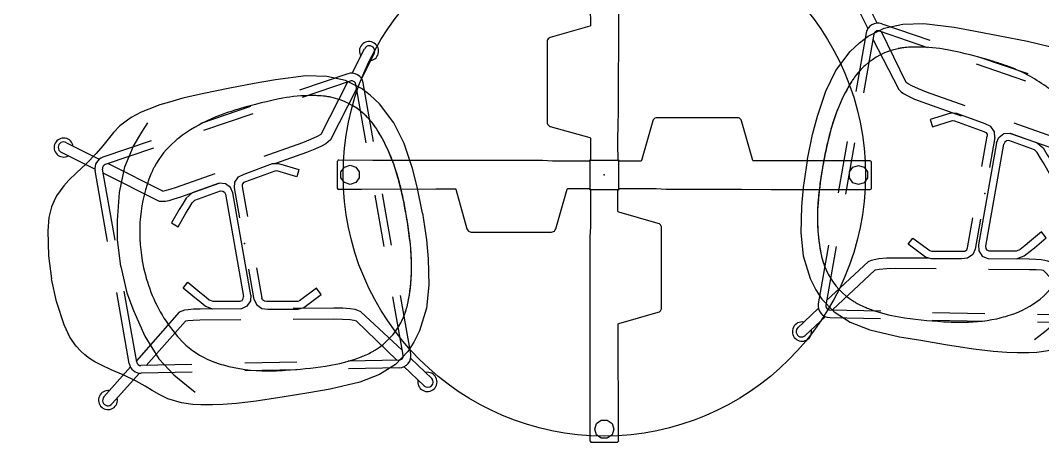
# Model space of a CAD drawing. Header units: inches. Extents: x 0 to 1034, y 3 to 471.
# Drawn here: x 258.1 to 316.8, y 187.2 to 212 of the extents above; entities that cross this region are included whole.
import ezdxf

# ---------------------------------------------------------------- set-up
doc = ezdxf.new("R2010")
doc.units = ezdxf.units.IN
doc.header["$MEASUREMENT"] = 0
doc.layers.add('SEAT', color=5, linetype='Continuous')
doc.layers.add('TABLE', color=6, linetype='Continuous')

# ---------------------------------------------------------------- blocks, each defined once
blk = doc.blocks.new('udt3cs_30wx_0p')
at = {"layer": 'TABLE'}
for p, q in [((-0.761, 15.352), (-0.836, 15.277)), ((-0.836, 15.277), (-0.814, 15.255)), ((0.719, 15.352), (-0.761, 15.352)), ((0.764, 15.352), (0.719, 15.352)), ((0.771, 15.345), (0.764, 15.352)), ((0.813, 15.302), (0.771, 15.345)), ((0.836, 15.277), (0.813, 15.302)), ((0.837, 15.256), (0.836, 15.277)), ((-0.814, 15.255), (-0.813, 13.945)), ((0.834, 13.292), (0.837, 15.256)), ((-0.813, 13.945), (-0.805, 9.67)), ((0.828, 9.576), (0.834, 13.292)), ((-0.805, 9.67), (-0.802, 8.554)), ((0.827, 7.878), (0.828, 9.576)), ((-0.829, 8.535), (-3.102, 7.89)), ((-0.802, 8.554), (-0.829, 8.535)), ((-3.278, 7.702), (-3.284, 7.649)), ((-3.284, 7.649), (-3.284, 3.141)), ((-3.255, 7.766), (-3.278, 7.702)), ((-3.227, 7.808), (-3.255, 7.766)), ((-3.163, 7.863), (-3.227, 7.808)), ((-3.102, 7.89), (-3.163, 7.863)), ((0.824, 5.082), (0.827, 7.878)), ((0.821, 3.55), (0.824, 5.082)), ((0.787, 2.978), (0.821, 3.55)), ((-3.284, 3.141), (-3.284, 3.027)), ((-3.284, 3.027), (-3.278, 2.975)), ((-3.278, 2.975), (-3.255, 2.91)), ((0.786, 1.928), (0.787, 2.978)), ((2.786, 3.101), (2.14, 0.828)), ((2.813, 3.163), (2.786, 3.101)), ((2.868, 3.226), (2.813, 3.163)), ((2.91, 3.254), (2.868, 3.226)), ((2.974, 3.277), (2.91, 3.254)), ((3.026, 3.283), (2.974, 3.277)), ((3.14, 3.283), (3.026, 3.283)), ((7.649, 3.283), (3.14, 3.283)), ((7.701, 3.277), (7.649, 3.283)), ((7.765, 3.254), (7.701, 3.277)), ((7.807, 3.226), (7.765, 3.254)), ((7.862, 3.163), (7.807, 3.226)), ((7.889, 3.101), (7.862, 3.163)), ((8.535, 0.828), (7.889, 3.101)), ((-3.255, 2.91), (-3.227, 2.869)), ((-3.227, 2.869), (-3.163, 2.813)), ((-3.163, 2.813), (-3.102, 2.787)), ((-3.102, 2.787), (-0.829, 2.141)), ((-0.829, 2.141), (-0.795, 2.116)), ((-0.795, 2.116), (-0.786, 2.087)), ((-0.786, 2.087), (-0.787, 1.074)), ((0.786, 1.551), (0.786, 1.928)), ((0.786, 1.406), (0.786, 1.551)), ((0.788, 1.221), (0.786, 1.406)), ((0.788, 0.852), (0.788, 1.221)), ((-15.346, 0.772), (-15.353, 0.765)), ((-15.353, 0.765), (-15.353, 0.72)), ((-15.353, 0.72), (-15.353, -0.76)), ((-15.303, 0.813), (-15.346, 0.772)), ((-15.278, 0.837), (-15.303, 0.813)), ((-15.256, 0.838), (-15.278, 0.837)), ((-13.293, 0.835), (-15.256, 0.838)), ((-9.576, 0.829), (-13.293, 0.835)), ((-7.879, 0.828), (-9.576, 0.829)), ((-5.083, 0.824), (-7.879, 0.828)), ((-3.55, 0.822), (-5.083, 0.824)), ((-2.979, 0.787), (-3.55, 0.822)), ((-1.928, 0.787), (-2.979, 0.787)), ((-1.552, 0.786), (-1.928, 0.787)), ((-1.406, 0.786), (-1.552, 0.786)), ((-1.222, 0.789), (-1.406, 0.786)), ((-0.853, 0.789), (-1.222, 0.789)), ((-0.822, 0.851), (-0.853, 0.82)), ((-0.853, 0.82), (-0.853, 0.789)), ((-0.788, 0.851), (-0.822, 0.851)), ((-0.787, 1.074), (-0.788, 0.851)), ((0.819, 0.853), (0.788, 0.852)), ((0.85, 0.821), (0.819, 0.853)), ((0.85, 0.787), (0.85, 0.821)), ((1.073, 0.786), (0.85, 0.787)), ((2.086, 0.785), (1.073, 0.786)), ((2.116, 0.794), (2.086, 0.785)), ((2.14, 0.828), (2.116, 0.794)), ((8.553, 0.801), (8.535, 0.828)), ((9.67, 0.804), (8.553, 0.801)), ((13.944, 0.812), (9.67, 0.804)), ((15.255, 0.813), (13.944, 0.812)), ((15.277, 0.835), (15.255, 0.813)), ((15.352, 0.76), (15.277, 0.835)), ((15.352, -0.72), (15.352, 0.76)), ((-15.353, -0.76), (-15.278, -0.835)), ((-15.278, -0.835), (-15.256, -0.813)), ((-15.256, -0.813), (-13.945, -0.812)), ((-13.945, -0.812), (-9.671, -0.804)), ((-9.671, -0.804), (-8.554, -0.801)), ((-8.554, -0.801), (-8.536, -0.828)), ((-8.536, -0.828), (-7.891, -3.101)), ((-2.787, -3.101), (-2.142, -0.828)), ((-2.142, -0.828), (-2.117, -0.794)), ((-2.117, -0.794), (-2.088, -0.785)), ((-2.088, -0.785), (-1.075, -0.786)), ((-1.075, -0.786), (-0.852, -0.787)), ((-0.852, -0.787), (-0.852, -0.821)), ((-0.852, -0.821), (-0.821, -0.853)), ((-0.821, -0.853), (-0.79, -0.852)), ((-0.79, -0.852), (-0.79, -1.221)), ((0.784, -2.087), (0.786, -1.074)), ((0.786, -0.851), (0.821, -0.851)), ((0.786, -1.074), (0.786, -0.851)), ((0.821, -0.851), (0.852, -0.82)), ((0.852, -0.789), (1.22, -0.789)), ((0.852, -0.82), (0.852, -0.789)), ((1.22, -0.789), (1.405, -0.786)), ((1.405, -0.786), (1.55, -0.786)), ((1.55, -0.786), (1.927, -0.787)), ((1.927, -0.787), (2.977, -0.787)), ((2.977, -0.787), (3.549, -0.822)), ((3.549, -0.822), (5.081, -0.824)), ((5.081, -0.824), (7.877, -0.828)), ((7.877, -0.828), (9.575, -0.829)), ((9.575, -0.829), (13.291, -0.835)), ((13.291, -0.835), (15.255, -0.838)), ((15.255, -0.838), (15.276, -0.837)), ((15.276, -0.837), (15.301, -0.813)), ((15.301, -0.813), (15.344, -0.772)), ((15.344, -0.772), (15.352, -0.765)), ((15.352, -0.765), (15.352, -0.72)), ((-0.79, -1.221), (-0.787, -1.406)), ((-0.787, -1.551), (-0.788, -1.928)), ((-0.787, -1.406), (-0.787, -1.551)), ((-0.788, -1.928), (-0.788, -2.978)), ((0.793, -2.116), (0.784, -2.087)), ((0.828, -2.141), (0.793, -2.116)), ((3.1, -2.787), (0.828, -2.141)), ((3.162, -2.813), (3.1, -2.787)), ((3.225, -2.869), (3.162, -2.813)), ((3.253, -2.91), (3.225, -2.869)), ((3.277, -2.975), (3.253, -2.91)), ((-7.891, -3.101), (-7.864, -3.163)), ((-7.864, -3.163), (-7.809, -3.226)), ((-7.809, -3.226), (-7.767, -3.254)), ((-7.767, -3.254), (-7.703, -3.277)), ((-7.703, -3.277), (-7.65, -3.283)), ((-7.65, -3.283), (-3.141, -3.283)), ((-3.141, -3.283), (-3.028, -3.283)), ((-3.028, -3.283), (-2.976, -3.277)), ((-2.976, -3.277), (-2.911, -3.254)), ((-2.911, -3.254), (-2.869, -3.226)), ((-2.869, -3.226), (-2.814, -3.163)), ((-2.814, -3.163), (-2.787, -3.101)), ((-0.788, -2.978), (-0.822, -3.55)), ((3.282, -3.027), (3.277, -2.975)), ((3.282, -3.141), (3.282, -3.027)), ((3.282, -7.649), (3.282, -3.141)), ((-0.822, -3.55), (-0.825, -5.082)), ((-0.825, -5.082), (-0.829, -7.878)), ((-0.829, -7.878), (-0.83, -9.576)), ((0.828, -8.535), (3.1, -7.89)), ((3.1, -7.89), (3.162, -7.863)), ((3.162, -7.863), (3.225, -7.808)), ((3.225, -7.808), (3.253, -7.766)), ((3.253, -7.766), (3.277, -7.702)), ((3.277, -7.702), (3.282, -7.649)), ((0.801, -8.554), (0.828, -8.535)), ((0.803, -9.67), (0.801, -8.554)), ((-0.83, -9.576), (-0.836, -13.292)), ((0.811, -13.945), (0.803, -9.67)), ((-0.836, -13.292), (-0.838, -15.256)), ((0.813, -15.255), (0.811, -13.945)), ((-0.838, -15.256), (-0.838, -15.277)), ((0.835, -15.277), (0.813, -15.255)), ((-0.838, -15.277), (-0.814, -15.302)), ((-0.814, -15.302), (-0.773, -15.345)), ((-0.773, -15.345), (-0.765, -15.352)), ((-0.765, -15.352), (-0.72, -15.352)), ((-0.72, -15.352), (0.76, -15.352)), ((0.76, -15.352), (0.835, -15.277))]:
    blk.add_line(p, q, dxfattribs=at)
for points in [[(0.171, 14.079), (-0.167, 14.08), (-0.444, 14.279), (-0.55, 14.604), (-0.444, 14.927), (-0.17, 15.124), (0.17, 15.125), (0.447, 14.926), (0.55, 14.603), (0.446, 14.278), (0.171, 14.079)], [(-14.08, 0.172), (-14.081, -0.167), (-14.28, -0.443), (-14.605, -0.549), (-14.927, -0.443), (-15.125, -0.169), (-15.126, 0.171), (-14.927, 0.448), (-14.604, 0.551), (-14.279, 0.447), (-14.08, 0.172)], [(14.079, -0.172), (14.079, 0.167), (14.278, 0.443), (14.603, 0.549), (14.926, 0.443), (15.124, 0.169), (15.125, -0.171), (14.925, -0.448), (14.602, -0.551), (14.277, -0.447), (14.079, -0.172)], [(-0.173, -14.079), (0.166, -14.08), (0.443, -14.279), (0.548, -14.604), (0.443, -14.927), (0.169, -15.124), (-0.172, -15.125), (-0.448, -14.926), (-0.551, -14.603), (-0.448, -14.278), (-0.173, -14.079)]]:
    blk.add_lwpolyline(points, dxfattribs=at)
blk.add_lwpolyline([(0.819, -0.851), (-0.821, -0.851), (-0.821, 0.851), (0.819, 0.851)], close=True, dxfattribs=at)
blk.add_circle((0, 0), 15, dxfattribs=at)
blk.add_point((0, 0), dxfattribs=at)
blk = doc.blocks.new('ldshbx_p_0p')
at = {"layer": 'SEAT'}
for p, q in [((7.797, 8.563), (8.742, 9.828)), ((9.261, 9.49), (8.277, 8.17)), ((-2.037, 8.847), (-2.826, 8.755)), ((-0.899, 8.902), (-2.037, 8.847)), ((0.726, 8.936), (-0.899, 8.902)), ((2.151, 8.95), (0.726, 8.936)), ((3.398, 8.96), (2.151, 8.95)), ((5.146, 8.873), (3.398, 8.96)), ((6.339, 8.628), (5.146, 8.873)), ((-5.149, 8.256), (-5.872, 7.897)), ((-4.524, 8.457), (-5.149, 8.256)), ((-4.068, 8.562), (-4.524, 8.457)), ((-3.406, 8.685), (-4.068, 8.562)), ((-2.826, 8.755), (-3.406, 8.685)), ((7.542, 8.574), (4.651, 8.126)), ((7.542, 8.574), (4.651, 8.126)), ((7.338, 8.213), (6.339, 8.628)), ((-5.872, 7.897), (-6.29, 7.593)), ((-4.691, 7.319), (-4.261, 7.794)), ((1.709, 7.695), (-1.256, 7.236)), ((1.709, 7.695), (-1.256, 7.236)), ((1.066, 7.672), (1.066, 7.672)), ((7.609, 8.139), (4.718, 7.691)), ((7.61, 8.139), (4.719, 7.691)), ((5.464, 5.449), (7.454, 8.115)), ((7.886, 7.638), (5.914, 5.014)), ((8.166, 7.601), (7.338, 8.213)), ((7.886, 4.491), (7.886, 7.902)), ((8.326, 4.491), (8.326, 7.902)), ((8.326, 4.491), (8.326, 7.902)), ((-9.06, 7.48), (-7.364, 6.231)), ((-6.674, 7.259), (-7.038, 6.944)), ((-6.29, 7.593), (-6.674, 7.259)), ((-5.305, 6.613), (-4.691, 7.319)), ((1.776, 7.26), (-1.189, 6.801)), ((1.776, 7.26), (-1.188, 6.801)), ((6.134, 7.497), (6.134, 7.497)), ((6.357, 7.415), (6.357, 7.415)), ((6.357, 7.415), (6.357, 7.415)), ((8.6, 7.147), (8.166, 7.601)), ((9.036, 6.562), (8.6, 7.147)), ((-7.716, 5.708), (-9.461, 7.01)), ((-7.49, 6.571), (-8.158, 6.093)), ((-7.038, 6.944), (-7.49, 6.571)), ((-4.254, 6.746), (-7.145, 6.298)), ((-5.996, 5.54), (-5.305, 6.613)), ((9.658, 5.346), (9.036, 6.562)), ((-8.158, 6.093), (-8.796, 5.676)), ((-4.187, 6.311), (-7.078, 5.863)), ((-6.909, 5.884), (-4.113, 3.794)), ((-9.293, 5.334), (-9.646, 5.066)), ((-8.796, 5.676), (-9.293, 5.334)), ((-7.721, 1.488), (-7.721, 5.626)), ((-4.374, 3.225), (-7.282, 5.398)), ((-7.281, 1.488), (-7.281, 5.626)), ((-6.548, 4.129), (-5.996, 5.54)), ((4.8, 5.246), (5.216, 5.355)), ((5.216, 5.355), (5.43, 5.427)), ((5.43, 5.427), (5.464, 5.449)), ((10.027, 4.067), (9.658, 5.346)), ((-9.898, 4.823), (-10.144, 4.575)), ((-9.646, 5.066), (-9.898, 4.823)), ((-4.501, 5.008), (-4.501, 5.008)), ((-4.442, 5.092), (-4.442, 5.092)), ((-4.433, 5.104), (-4.433, 5.104)), ((-4.324, 5.25), (-4.324, 5.25)), ((1.996, 4.757), (4.31, 5.145)), ((4.31, 5.145), (4.8, 5.246)), ((5.341, 4.746), (4.916, 4.634)), ((5.6, 4.837), (5.341, 4.746)), ((5.749, 4.914), (5.6, 4.837)), ((5.914, 5.014), (5.749, 4.914)), ((8.606, 5.208), (8.606, 5.208)), ((8.608, 5.206), (8.608, 5.206)), ((8.608, 5.206), (8.608, 5.206)), ((8.613, 5.192), (8.613, 5.192)), ((8.615, 5.191), (8.615, 5.191)), ((-10.33, 4.323), (-10.541, 4.005)), ((-10.144, 4.575), (-10.33, 4.323)), ((-6.948, 2.565), (-6.548, 4.129)), ((-3.276, 3.873), (-0.962, 4.261)), ((0.672, 3.934), (2.384, 4.242)), ((2.384, 4.242), (2.722, 4.199)), ((4.418, 4.537), (2.56, 4.22)), ((2.722, 4.199), (3.826, 3.642)), ((4.916, 4.634), (4.418, 4.537)), ((-10.541, 4.005), (-10.803, 3.428)), ((-4.113, 3.794), (-4.08, 3.787)), ((-4.08, 3.787), (-3.962, 3.789)), ((-3.962, 3.789), (-3.657, 3.818)), ((-3.657, 3.818), (-3.276, 3.873)), ((-0.851, 3.652), (-3.161, 3.263)), ((-0.819, 3.663), (-2.448, 3.385)), ((-0.478, 3.57), (-0.819, 3.663)), ((-0.227, 3.305), (-0.478, 3.57)), ((0, 3.253), (0.079, 3.574)), ((0.079, 3.574), (0.331, 3.839)), ((0.331, 3.839), (0.672, 3.934)), ((2.438, 3.804), (0.674, 3.49)), ((2.552, 3.791), (2.438, 3.804)), ((3.639, 3.246), (2.552, 3.791)), ((3.826, 3.642), (3.639, 3.246)), ((10.248, 2.567), (10.027, 4.067)), ((-10.803, 3.428), (-11.001, 2.675)), ((-4.213, 3.194), (-4.374, 3.225)), ((-4.049, 3.178), (-4.213, 3.194)), ((-3.848, 3.18), (-4.049, 3.178)), ((-3.541, 3.207), (-3.848, 3.18)), ((-3.161, 3.263), (-3.541, 3.207)), ((-2.849, 3.15), (-3.134, 2.809)), ((-2.448, 3.385), (-2.849, 3.15)), ((-2.547, 2.83), (-2.37, 2.949)), ((-2.37, 2.949), (-0.82, 3.223)), ((-0.82, 3.223), (-0.7, 3.189)), ((-0.7, 3.189), (-0.611, 3.098)), ((-0.611, 3.098), (-0.583, 2.982)), ((-0.583, 2.982), (-0.583, -2.982)), ((-0.149, 2.983), (-0.227, 3.305)), ((-0.149, -2.983), (-0.149, 2.983)), ((0, 1.5), (0, 3.253)), ((0.465, 3.37), (0.437, 3.254)), ((0.437, 3.254), (0.437, 1.5)), ((0.553, 3.46), (0.465, 3.37)), ((0.674, 3.49), (0.553, 3.46)), ((-11.001, 2.675), (-11.208, 1.269)), ((-7.132, 1.491), (-6.948, 2.565)), ((-3.346, 2.58), (-3.908, 1.901)), ((-3.134, 2.809), (-3.346, 2.58)), ((-3.002, 2.303), (-2.789, 2.541)), ((-2.789, 2.541), (-2.547, 2.83)), ((10.338, 1.483), (10.248, 2.567)), ((-3.908, 1.901), (-3.577, 1.618)), ((-3.577, 1.618), (-3.002, 2.303)), ((-11.208, 1.269), (-11.264, -0.064)), ((-7.224, -0.058), (-7.132, 1.491)), ((7.873, -1.563), (7.873, 1.437)), ((8.313, -1.563), (8.313, 1.437)), ((10.38, -0.063), (10.338, 1.483)), ((-11.208, -1.396), (-11.264, -0.064)), ((-7.224, -0.058), (-7.132, -1.606)), ((10.38, -0.063), (10.338, -1.61)), ((-11.001, -2.802), (-11.208, -1.396)), ((-7.712, -5.631), (-7.712, -1.493)), ((-7.712, -5.631), (-7.712, -1.493)), ((-7.272, -5.631), (-7.272, -1.493)), ((-7.132, -1.606), (-6.948, -2.68)), ((-3.908, -1.901), (-3.577, -1.618)), ((-3.577, -1.618), (-3.002, -2.303)), ((0, -3.253), (0, -1.5)), ((0.437, -1.5), (0.437, -3.254)), ((10.338, -1.61), (10.248, -2.694)), ((-3.346, -2.58), (-3.908, -1.901)), ((-3.002, -2.303), (-2.789, -2.541)), ((-10.803, -3.555), (-11.001, -2.802)), ((-6.948, -2.68), (-6.548, -4.244)), ((-3.134, -2.809), (-3.346, -2.58)), ((-2.849, -3.15), (-3.134, -2.809)), ((-2.789, -2.541), (-2.547, -2.83)), ((-2.547, -2.83), (-2.37, -2.949)), ((10.248, -2.694), (10.027, -4.194)), ((-4.374, -3.225), (-7.28, -5.547)), ((-4.213, -3.194), (-4.374, -3.225)), ((-4.049, -3.178), (-4.213, -3.194)), ((-3.848, -3.18), (-4.049, -3.178)), ((-3.541, -3.207), (-3.848, -3.18)), ((-3.161, -3.263), (-3.541, -3.207)), ((-0.851, -3.652), (-3.161, -3.263)), ((-2.448, -3.385), (-2.849, -3.15)), ((-0.819, -3.663), (-2.448, -3.385)), ((-2.37, -2.949), (-0.82, -3.223)), ((-0.82, -3.223), (-0.7, -3.189)), ((-0.7, -3.189), (-0.611, -3.098)), ((-0.611, -3.098), (-0.583, -2.982)), ((-0.227, -3.305), (-0.478, -3.57)), ((-0.149, -2.983), (-0.227, -3.305)), ((0, -3.253), (0.079, -3.574)), ((0.465, -3.37), (0.437, -3.254)), ((0.553, -3.46), (0.465, -3.37)), ((0.674, -3.49), (0.553, -3.46)), ((2.438, -3.804), (0.674, -3.49)), ((3.639, -3.246), (2.552, -3.791)), ((3.826, -3.642), (3.639, -3.246)), ((-10.541, -4.132), (-10.803, -3.555)), ((-6.774, -5.922), (-4.113, -3.794)), ((-4.113, -3.794), (-4.08, -3.787)), ((-4.08, -3.787), (-3.962, -3.789)), ((-3.962, -3.789), (-3.657, -3.818)), ((-3.657, -3.818), (-3.276, -3.873)), ((-3.276, -3.873), (-0.962, -4.261)), ((-0.478, -3.57), (-0.819, -3.663)), ((0.079, -3.574), (0.331, -3.839)), ((0.331, -3.839), (0.672, -3.934)), ((0.672, -3.934), (2.384, -4.242)), ((2.552, -3.791), (2.438, -3.804)), ((2.722, -4.199), (3.826, -3.642)), ((-10.33, -4.45), (-10.541, -4.132)), ((-10.144, -4.702), (-10.33, -4.45)), ((-6.548, -4.244), (-5.996, -5.655)), ((4.418, -4.537), (2.108, -4.149)), ((2.384, -4.242), (2.722, -4.199)), ((4.916, -4.634), (4.418, -4.537)), ((5.341, -4.746), (4.916, -4.634)), ((7.873, -7.895), (7.873, -4.484)), ((8.313, -7.895), (8.313, -4.484)), ((8.313, -7.895), (8.313, -4.484)), ((10.027, -4.194), (9.658, -5.473)), ((-9.898, -4.95), (-10.144, -4.702)), ((-9.646, -5.193), (-9.898, -4.95)), ((-9.293, -5.46), (-9.646, -5.193)), ((-4.595, -4.769), (-4.595, -4.769)), ((-4.501, -4.911), (-4.501, -4.911)), ((-4.434, -5.008), (-4.434, -5.008)), ((1.996, -4.757), (4.31, -5.145)), ((4.31, -5.145), (4.801, -5.246)), ((4.801, -5.246), (5.216, -5.355)), ((5.6, -4.837), (5.341, -4.746)), ((5.749, -4.914), (5.6, -4.837)), ((5.914, -5.014), (5.749, -4.914)), ((7.869, -7.605), (5.914, -5.014)), ((8.608, -5.11), (8.608, -5.11)), ((8.613, -5.096), (8.613, -5.096)), ((8.614, -5.095), (8.614, -5.095)), ((8.646, -5.019), (8.646, -5.019)), ((8.648, -5.017), (8.648, -5.017)), ((8.648, -5.017), (8.648, -5.017)), ((-7.664, -5.845), (-9.472, -7.265)), ((-8.796, -5.803), (-9.293, -5.46)), ((-8.158, -6.22), (-8.796, -5.803)), ((-4.177, -6.316), (-7.068, -5.868)), ((-5.996, -5.655), (-5.305, -6.728)), ((5.216, -5.355), (5.43, -5.427)), ((5.43, -5.427), (5.554, -5.494)), ((5.554, -5.494), (7.467, -8.114)), ((9.658, -5.473), (9.036, -6.689)), ((-9.071, -7.735), (-7.233, -6.287)), ((-7.49, -6.698), (-8.158, -6.22)), ((-4.245, -6.751), (-7.136, -6.303)), ((8.058, -6.038), (8.058, -6.038)), ((-7.038, -7.071), (-7.49, -6.698)), ((-5.305, -6.728), (-4.691, -7.434)), ((1.792, -7.234), (-1.172, -6.775)), ((9.036, -6.689), (8.601, -7.274)), ((-6.674, -7.386), (-7.038, -7.071)), ((-6.29, -7.72), (-6.674, -7.386)), ((-4.691, -7.434), (-4.261, -7.909)), ((1.725, -7.669), (-1.24, -7.21)), ((1.065, -7.575), (1.065, -7.575)), ((6.332, -7.329), (6.332, -7.329)), ((6.357, -7.318), (6.357, -7.319)), ((8.601, -7.274), (8.166, -7.728)), ((-5.872, -8.024), (-6.29, -7.72)), ((-5.149, -8.383), (-5.872, -8.024)), ((7.528, -8.567), (4.637, -8.119)), ((7.596, -8.132), (4.705, -7.684)), ((8.166, -7.728), (7.338, -8.34)), ((9.263, -9.499), (8.267, -8.152)), ((-4.524, -8.584), (-5.149, -8.383)), ((-4.068, -8.689), (-4.524, -8.584)), ((-3.406, -8.812), (-4.068, -8.689)), ((6.339, -8.755), (5.146, -8.999)), ((7.338, -8.34), (6.339, -8.755)), ((7.799, -8.553), (8.744, -9.836)), ((-2.826, -8.882), (-3.406, -8.812)), ((-2.037, -8.974), (-2.826, -8.882)), ((-0.899, -9.029), (-2.037, -8.974)), ((0.727, -9.063), (-0.899, -9.029)), ((2.151, -9.077), (0.727, -9.063)), ((3.398, -9.087), (2.151, -9.077)), ((5.146, -8.999), (3.398, -9.087))]:
    blk.add_line(p, q, dxfattribs=at)
for centre, radius, start, end in [((8.969, 9.642), 0.553, 270.31301, 202.20828), ((8.992, 9.644), 0.31, 318.27529, 144.70494), ((7.646, 7.902), 0.68, 0.00043, 98.83704), ((-9.264, 7.237), 0.547, 357.37162, 288.75402), ((3.908, -16.491), 24.329, 96.70831, 98.78921), ((3.981, -17.162), 25.004, 90.81789, 96.69482), ((3.755, -0.637), 8.478, 79.65432, 90.88602), ((3.571, -1.817), 9.672, 77.97495, 79.83827), ((4.492, 2.397), 5.358, 73.21098, 78.21), ((7.646, 7.902), 0.24, 0.00043, 98.83704), ((-9.27, 7.253), 0.309, 47.36426, 231.73024), ((1.598, -1.638), 9.298, 98.70579, 112.19458), ((4.885, 3.77), 3.93, 71.47239, 72.92629), ((4.842, 3.641), 4.066, 68.5111, 71.47263), ((-4.231, -19.338), 28.772, 68.43386, 68.46097), ((6.079, 6.749), 0.721, 67.52229, 68.42027), ((6.567, 7.935), 0.561, 247.754, 247.96135), ((4.843, 3.632), 4.074, 37.84024, 68.1878), ((-0.291, 2.042), 5.153, 120.38392, 141.50154), ((1.018, -0.229), 7.775, 112.16053, 120.24148), ((-7.041, 5.626), 0.68, 98.8059, 180.00043), ((4.819, 3.611), 4.107, 30.35384, 37.87124), ((4.827, 3.611), 4.099, 27.60527, 37.93688), ((-7.041, 5.626), 0.24, 98.8059, 180.00043), ((4.368, 3.34), 4.632, 23.76136, 30.42548), ((4.219, 3.285), 4.79, 23.6639, 27.69045), ((2.485, 0.362), 8.391, 147.5352, 164.8572), ((2.222, 0.5), 8.094, 146.15734, 147.35948), ((-0.471, 2.248), 4.885, 144.38824, 145.60051), ((-0.583, 2.328), 4.747, 144.20721, 144.38495), ((-0.701, 2.414), 4.601, 141.95407, 144.22404), ((4.922, 3.586), 4.025, 23.51839, 23.75652), ((4.461, 3.373), 4.534, 23.63621, 23.84688), ((4.495, 3.399), 4.491, 22.45629, 23.52953), ((4.621, 3.443), 4.36, 22.53586, 23.64553), ((-1.351, 1.175), 10.745, 4.44938, 21.51057), ((8.649, 5.114), 0.00196, 202.32392, 202.40032), ((9.228, 5.351), 0.627, 202.28512, 202.28584), ((-0.945, 1.259), 10.338, 6.68237, 21.8915), ((3.4, 0.073), 9.349, 164.61577, 180.15349), ((-6.678, 0.557), 16.114, 2.77689, 6.78867), ((-16.363, 0.016), 25.802, 0.0701, 4.42803), ((-13.641, 0.189), 23.087, 0.44976, 2.85133), ((3.377, 0.022), 9.327, 179.8385, 200.28014), ((-11.646, -0.059), 21.092, 355.45934, 0.29068), ((-14.958, 0.047), 24.397, 357.11436, 0.00181), ((-20.282, 0.072), 29.728, 359.95384, 0.57513), ((-4.226, -0.644), 13.649, 349.33607, 355.44097), ((-14.463, -0.046), 23.898, 355.53015, 357.27807), ((-1.498, -1.057), 10.894, 340.84468, 355.51579), ((2.443, -0.289), 8.342, 200.50337, 212.48205), ((-0.455, -1.353), 9.812, 338.07219, 349.33229), ((0.262, -1.626), 9.044, 337.96858, 340.59252), ((2.19, -0.424), 8.057, 212.63542, 213.84549), ((-0.442, -2.131), 4.92, 214.40514, 215.77654), ((-0.656, -2.284), 4.657, 215.78573, 218.03225), ((-0.305, -1.963), 5.132, 218.44422, 240.39343), ((4.413, -3.265), 4.583, 326.95594, 336.25194), ((4.531, -3.341), 4.443, 327.30722, 336.51578), ((4.942, -3.499), 4.003, 336.243, 336.47789), ((4.464, -3.278), 4.531, 336.15295, 336.35973), ((4.571, -3.336), 4.408, 336.45627, 337.55381), ((4.8, -3.423), 4.164, 336.32414, 337.48751), ((-7.032, -5.631), 0.68, 180, 261.19453), ((-7.032, -5.631), 0.24, 180, 261.19453), ((4.847, -3.529), 4.076, 321.99297, 327.12966), ((4.865, -3.549), 4.049, 322.06786, 326.84644), ((0.548, -0.548), 6.783, 240.03681, 244.22427), ((4.84, -3.532), 4.079, 291.82932, 322.09127), ((-9.275, -7.492), 0.547, 72.50391, 3.88631), ((1.542, 1.529), 9.086, 244.27269, 260.4087), ((-9.281, -7.508), 0.309, 128.2702, 312.63617), ((2.455, 6.841), 14.476, 260.34966, 261.75002), ((4.028, 17.545), 25.295, 261.7037, 263.27333), ((4.017, 17.677), 25.424, 263.33308, 268.537), ((3.756, 0.782), 8.526, 270.14128, 281.63447), ((4.052, -0.395), 7.314, 281.2224, 283.72906), ((4.787, -3.362), 4.257, 283.60293, 288.45039), ((4.842, -3.545), 4.066, 288.52298, 291.48875), ((-4.85, 21), 30.455, 291.5411, 291.55875), ((5.839, -6.049), 1.371, 291.46515, 291.8261), ((6.146, -6.818), 0.544, 291.87352, 292.41574), ((6.537, -7.764), 0.48, 112.05617, 112.50725), ((3.756, 6.96), 14.705, 268.48566, 270.08175), ((7.633, -7.895), 0.68, 261.16339, 0), ((7.633, -7.895), 0.24, 261.16339, 0), ((8.971, -9.65), 0.553, 157.79215, 89.68742), ((8.994, -9.653), 0.31, 215.29549, 29.78238)]:
    blk.add_arc(centre, radius, start, end, dxfattribs=at)
blk.add_point((0, 0), dxfattribs=at)

msp = doc.modelspace()

# ---------------------------------------------------------------- block references
msp.add_blockref('udt3cs_30wx_0p', (291.666, 203.116))
for p, rotation in [((313.528, 202.055), 170), ((270.994, 199.17), 10)]:
    msp.add_blockref('ldshbx_p_0p', p, dxfattribs=dict(rotation=rotation))

doc.saveas('drawing.dxf')
